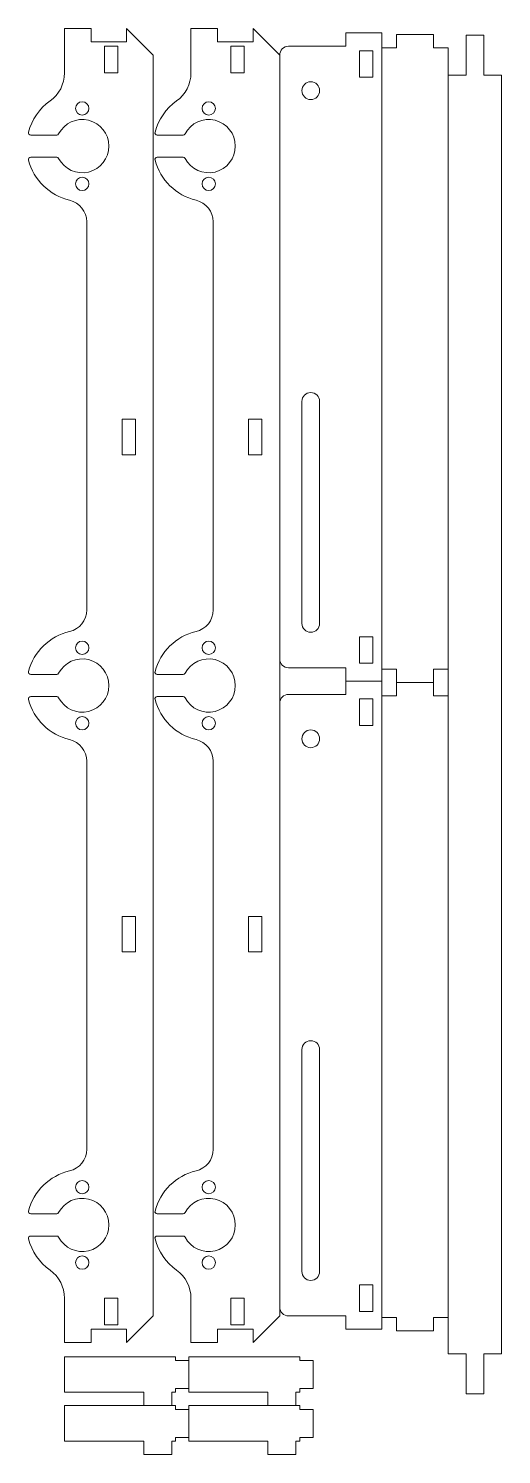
# Model space of a CAD drawing. Header units: millimetres. Extents: x -125 to -18, y -12 to 310.
import ezdxf

# ---------------------------------------------------------------- set-up
doc = ezdxf.new("R2010")
doc.units = ezdxf.units.MM

msp = doc.modelspace()

# ---------------------------------------------------------------- linework, layer by layer
at = {"lineweight": 0}
for p, q in [((-110.81, 309.57), (-116.81, 309.57)), ((-116.81, 309.57), (-116.81, 299.57)), ((-110.81, 306.57), (-110.81, 309.57)), ((-102.81, 309.57), (-96.81, 303.57)), ((-102.81, 309.57), (-102.81, 306.57)), ((-82.3, 309.57), (-88.3, 309.57)), ((-88.3, 309.57), (-88.3, 299.57)), ((-82.3, 306.57), (-82.3, 309.57)), ((-74.3, 309.57), (-68.3, 303.57)), ((-74.3, 309.57), (-74.3, 306.57)), ((-53.4, 308.57), (-53.4, 305.57)), ((-45.3, 308.57), (-53.4, 308.57)), ((-45.3, 16.57), (-45.3, 308.57)), ((-102.81, 306.57), (-110.81, 306.57)), ((-107.81, 299.57), (-107.81, 305.57)), ((-107.81, 305.57), (-104.81, 305.57)), ((-104.81, 305.57), (-104.81, 299.57)), ((-74.3, 306.57), (-82.3, 306.57)), ((-79.3, 299.57), (-79.3, 305.57)), ((-79.3, 305.57), (-76.3, 305.57)), ((-76.3, 305.57), (-76.3, 299.57)), ((-53.4, 305.57), (-66.3, 305.57)), ((-41.95, 305.23), (-45.3, 305.23)), ((-33.65, 308.23), (-41.95, 308.23)), ((-41.95, 308.23), (-41.95, 305.23)), ((-33.65, 305.23), (-33.65, 308.23)), ((-30.3, 305.23), (-33.65, 305.23)), ((-30.3, 305.23), (-30.3, 11.04)), ((-26.3, 308.04), (-26.3, 299.04)), ((-22.3, 308.04), (-26.3, 308.04)), ((-22.3, 299.04), (-22.3, 308.04)), ((-96.81, 19.57), (-96.81, 303.57)), ((-68.3, 19.57), (-68.3, 303.57)), ((-50.3, 304.57), (-47.3, 304.57)), ((-50.3, 298.57), (-50.3, 304.57)), ((-47.3, 304.57), (-47.3, 298.57)), ((-104.81, 299.57), (-107.81, 299.57)), ((-76.3, 299.57), (-79.3, 299.57)), ((-26.3, 299.04), (-30.3, 299.04)), ((-18.3, 299.04), (-22.3, 299.04)), ((-18.3, 11.04), (-18.3, 299.04)), ((-47.3, 298.57), (-50.3, 298.57)), ((-124.42, 285.57), (-118.57, 285.57)), ((-95.92, 285.57), (-90.06, 285.57)), ((-118.57, 280.57), (-124.42, 280.57)), ((-90.06, 280.57), (-95.92, 280.57)), ((-111.81, 266.03), (-111.81, 178.6)), ((-83.3, 266.03), (-83.3, 178.6)), ((-63.3, 175.57), (-63.3, 225.57)), ((-59.3, 225.57), (-59.3, 175.57)), ((-103.81, 221.57), (-100.81, 221.57)), ((-103.81, 213.57), (-103.81, 221.57)), ((-100.81, 221.57), (-100.81, 213.57)), ((-75.3, 221.57), (-72.3, 221.57)), ((-75.3, 213.57), (-75.3, 221.57)), ((-72.3, 221.57), (-72.3, 213.57)), ((-100.81, 213.57), (-103.81, 213.57)), ((-72.3, 213.57), (-75.3, 213.57)), ((-50.3, 172.57), (-47.3, 172.57)), ((-50.3, 166.57), (-50.3, 172.57)), ((-47.3, 172.57), (-47.3, 166.57)), ((-124.42, 164.07), (-118.57, 164.07)), ((-95.92, 164.07), (-90.06, 164.07)), ((-66.3, 165.57), (-53.4, 165.57)), ((-53.4, 165.57), (-53.4, 159.57)), ((-47.3, 166.57), (-50.3, 166.57)), ((-45.3, 165.23), (-41.95, 165.23)), ((-41.95, 165.23), (-41.95, 159.23)), ((-33.65, 165.23), (-30.3, 165.23)), ((-33.65, 159.23), (-33.65, 165.23)), ((-53.4, 162.57), (-45.3, 162.57)), ((-33.65, 162.23), (-41.95, 162.23)), ((-118.57, 159.07), (-124.42, 159.07)), ((-90.06, 159.07), (-95.92, 159.07)), ((-53.4, 159.57), (-66.3, 159.57)), ((-50.3, 158.57), (-47.3, 158.57)), ((-50.3, 152.57), (-50.3, 158.57)), ((-47.3, 158.57), (-47.3, 152.57)), ((-41.95, 159.23), (-45.3, 159.23)), ((-30.3, 159.23), (-33.65, 159.23)), ((-47.3, 152.57), (-50.3, 152.57)), ((-111.81, 144.53), (-111.81, 57.1)), ((-83.3, 144.53), (-83.3, 57.1)), ((-103.81, 109.57), (-100.81, 109.57)), ((-103.81, 101.57), (-103.81, 109.57)), ((-100.81, 109.57), (-100.81, 101.57)), ((-75.3, 109.57), (-72.3, 109.57)), ((-75.3, 101.57), (-75.3, 109.57)), ((-72.3, 109.57), (-72.3, 101.57)), ((-100.81, 101.57), (-103.81, 101.57)), ((-72.3, 101.57), (-75.3, 101.57)), ((-63.3, 29.57), (-63.3, 79.57)), ((-59.3, 79.57), (-59.3, 29.57)), ((-124.42, 42.57), (-118.57, 42.57)), ((-95.92, 42.57), (-90.06, 42.57)), ((-118.57, 37.57), (-124.42, 37.57)), ((-90.06, 37.57), (-95.92, 37.57)), ((-50.3, 26.57), (-47.3, 26.57)), ((-50.3, 20.57), (-50.3, 26.57)), ((-47.3, 26.57), (-47.3, 20.57)), ((-116.81, 23.57), (-116.81, 13.57)), ((-107.81, 23.57), (-104.81, 23.57)), ((-107.81, 17.57), (-107.81, 23.57)), ((-104.81, 23.57), (-104.81, 17.57)), ((-88.3, 23.57), (-88.3, 13.57)), ((-79.3, 23.57), (-76.3, 23.57)), ((-79.3, 17.57), (-79.3, 23.57)), ((-76.3, 23.57), (-76.3, 17.57)), ((-96.81, 19.57), (-102.81, 13.57)), ((-68.3, 19.57), (-74.3, 13.57)), ((-66.3, 19.57), (-53.4, 19.57)), ((-53.4, 19.57), (-53.4, 16.57)), ((-47.3, 20.57), (-50.3, 20.57)), ((-110.81, 16.57), (-102.81, 16.57)), ((-110.81, 13.57), (-110.81, 16.57)), ((-104.81, 17.57), (-107.81, 17.57)), ((-102.81, 16.57), (-102.81, 13.57)), ((-82.3, 16.57), (-74.3, 16.57)), ((-82.3, 13.57), (-82.3, 16.57)), ((-76.3, 17.57), (-79.3, 17.57)), ((-74.3, 16.57), (-74.3, 13.57)), ((-53.4, 16.57), (-45.3, 16.57)), ((-45.3, 19.23), (-41.95, 19.23)), ((-41.95, 19.23), (-41.95, 16.23)), ((-41.95, 16.23), (-33.65, 16.23)), ((-33.65, 16.23), (-33.65, 19.23)), ((-33.65, 19.23), (-30.3, 19.23)), ((-116.81, 13.57), (-110.81, 13.57)), ((-88.3, 13.57), (-82.3, 13.57)), ((-116.79, 10.36), (-116.79, 2.36)), ((-91.79, 10.36), (-116.79, 10.36)), ((-91.79, 9.51), (-91.79, 10.36)), ((-88.79, 10.36), (-88.79, 2.36)), ((-63.79, 10.36), (-88.79, 10.36)), ((-63.79, 9.51), (-63.79, 10.36)), ((-30.3, 11.04), (-26.3, 11.04)), ((-26.3, 11.04), (-26.3, 2.04)), ((-22.3, 2.04), (-22.3, 11.04)), ((-22.3, 11.04), (-18.3, 11.04)), ((-88.79, 9.51), (-91.79, 9.51)), ((-60.79, 9.51), (-63.79, 9.51)), ((-60.79, 3.21), (-60.79, 9.51)), ((-116.79, 2.36), (-98.94, 2.36)), ((-98.94, 2.36), (-98.94, -0.64)), ((-92.64, -0.64), (-92.64, 2.36)), ((-92.64, 2.36), (-91.79, 2.36)), ((-91.79, 2.36), (-91.79, 3.21)), ((-91.79, 3.21), (-88.79, 3.21)), ((-88.79, 2.36), (-70.94, 2.36)), ((-70.94, 2.36), (-70.94, -0.64)), ((-64.64, -0.64), (-64.64, 2.36)), ((-64.64, 2.36), (-63.79, 2.36)), ((-63.79, 2.36), (-63.79, 3.21)), ((-63.79, 3.21), (-60.79, 3.21)), ((-26.3, 2.04), (-22.3, 2.04)), ((-116.79, -0.64), (-116.79, -8.64)), ((-91.79, -0.64), (-116.79, -0.64)), ((-91.79, -1.49), (-91.79, -0.64)), ((-88.79, -1.49), (-91.79, -1.49)), ((-88.79, -0.64), (-88.79, -8.64)), ((-63.79, -0.64), (-88.79, -0.64)), ((-63.79, -1.49), (-63.79, -0.64)), ((-60.79, -1.49), (-63.79, -1.49)), ((-60.79, -7.79), (-60.79, -1.49)), ((-116.79, -8.64), (-98.94, -8.64)), ((-98.94, -8.64), (-98.94, -11.64)), ((-92.64, -11.64), (-92.64, -8.64)), ((-92.64, -8.64), (-91.79, -8.64)), ((-91.79, -8.64), (-91.79, -7.79)), ((-91.79, -7.79), (-88.79, -7.79)), ((-88.79, -8.64), (-70.94, -8.64)), ((-70.94, -8.64), (-70.94, -11.64)), ((-64.64, -11.64), (-64.64, -8.64)), ((-64.64, -8.64), (-63.79, -8.64)), ((-63.79, -8.64), (-63.79, -7.79)), ((-63.79, -7.79), (-60.79, -7.79)), ((-98.94, -11.64), (-92.64, -11.64)), ((-70.94, -11.64), (-64.64, -11.64))]:
    msp.add_line(p, q, dxfattribs=at)
for centre, radius in [((-61.3, 295.57), 2), ((-112.81, 291.57), 1.5), ((-84.3, 291.57), 1.5), ((-112.81, 274.57), 1.5), ((-84.3, 274.57), 1.5), ((-112.81, 170.07), 1.5), ((-84.3, 170.07), 1.5), ((-112.81, 153.07), 1.5), ((-84.3, 153.07), 1.5), ((-61.3, 149.57), 2), ((-112.81, 48.57), 1.5), ((-84.3, 48.57), 1.5), ((-112.81, 31.57), 1.5), ((-84.3, 31.57), 1.5)]:
    msp.add_circle(centre, radius, dxfattribs=at)
for centre, radius, start, end in [((-66.3, 303.57), 2, 90, 180), ((-124.57, 299.57), 7.76, 305.4893, 0), ((-96.06, 299.57), 7.76, 305.4893, 0), ((-112.81, 283.07), 12.5, 125.4893, 165.5225), ((-84.3, 283.07), 12.5, 125.4893, 165.5225), ((-124.42, 286.07), 0.5, 165.5225, 270), ((-112.81, 283.07), 6, 207.4864, 152.5136), ((-95.92, 286.07), 0.5, 165.5225, 270), ((-84.3, 283.07), 6, 207.4864, 152.5136), ((-118.57, 286.07), 0.5, 270, 332.5136), ((-90.06, 286.07), 0.5, 270, 332.5136), ((-124.42, 280.07), 0.5, 90, 194.4775), ((-112.81, 283.07), 12.5, 194.4775, 256.787), ((-118.57, 280.07), 0.5, 27.4864, 90), ((-95.92, 280.07), 0.5, 90, 194.4775), ((-84.3, 283.07), 12.5, 194.4775, 256.787), ((-90.06, 280.07), 0.5, 27.4864, 90), ((-116.81, 266.03), 5, 0, 76.787), ((-88.3, 266.03), 5, 0, 76.787), ((-61.3, 225.57), 2, 0, 180), ((-116.81, 178.6), 5, 283.213, 0), ((-88.3, 178.6), 5, 283.213, 0), ((-112.81, 161.57), 12.5, 103.213, 165.5225), ((-84.3, 161.57), 12.5, 103.213, 165.5225), ((-61.3, 175.57), 2, 180, 0), ((-112.81, 161.57), 6, 207.4864, 152.5136), ((-84.3, 161.57), 6, 207.4864, 152.5136), ((-66.3, 167.57), 2, 180, 270), ((-124.42, 164.57), 0.5, 165.5225, 270), ((-118.57, 164.57), 0.5, 270, 332.5136), ((-95.92, 164.57), 0.5, 165.5225, 270), ((-90.06, 164.57), 0.5, 270, 332.5136), ((-124.42, 158.57), 0.5, 90, 194.4775), ((-112.81, 161.57), 12.5, 194.4775, 256.787), ((-118.57, 158.57), 0.5, 27.4864, 90), ((-95.92, 158.57), 0.5, 90, 194.4775), ((-84.3, 161.57), 12.5, 194.4775, 256.787), ((-90.06, 158.57), 0.5, 27.4864, 90), ((-66.3, 157.57), 2, 90, 180), ((-116.81, 144.53), 5, 0, 76.787), ((-88.3, 144.53), 5, 0, 76.787), ((-61.3, 79.57), 2, 0, 180), ((-116.81, 57.1), 5, 283.213, 0), ((-88.3, 57.1), 5, 283.213, 0), ((-112.81, 40.07), 12.5, 103.213, 165.5225), ((-84.3, 40.07), 12.5, 103.213, 165.5225), ((-112.81, 40.07), 6, 207.4864, 152.5136), ((-84.3, 40.07), 6, 207.4864, 152.5136), ((-124.42, 43.07), 0.5, 165.5225, 270), ((-118.57, 43.07), 0.5, 270, 332.5136), ((-95.92, 43.07), 0.5, 165.5225, 270), ((-90.06, 43.07), 0.5, 270, 332.5136), ((-124.42, 37.07), 0.5, 90, 194.4775), ((-112.81, 40.07), 12.5, 194.4775, 234.5107), ((-118.57, 37.07), 0.5, 27.4864, 90), ((-95.92, 37.07), 0.5, 90, 194.4775), ((-84.3, 40.07), 12.5, 194.4775, 234.5107), ((-90.06, 37.07), 0.5, 27.4864, 90), ((-124.57, 23.57), 7.76, 360, 54.5107), ((-96.06, 23.57), 7.76, 360, 54.5107), ((-61.3, 29.57), 2, 180, 0), ((-66.3, 21.57), 2, 180, 270)]:
    msp.add_arc(centre, radius, start, end, dxfattribs=at)

doc.saveas('drawing.dxf')
